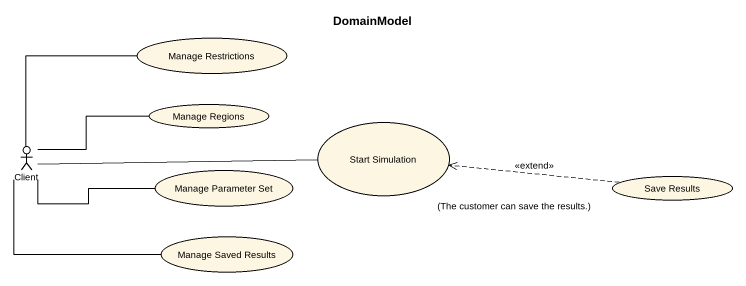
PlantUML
@startuml
title DomainModel
usecase "Manage Restrictions" as Manage_Restrictions
usecase "Manage Regions" as Manage_Regions
usecase "Start Simulation" as Start_Simulation
actor Client
usecase "Manage Parameter Set" as Manage_Parameter_Set
usecase "Save Results" as Save_Results
usecase "Manage Saved Results" as Manage_Saved_Results
Client -right- Manage_Restrictions
Client -right- Manage_Regions
Client -right- Start_Simulation
Client -right- Manage_Parameter_Set
Client -right- Manage_Saved_Results
Save_Results .left.> Start_Simulation : <<extend>>\n(The customer can save the results.)
@enduml
